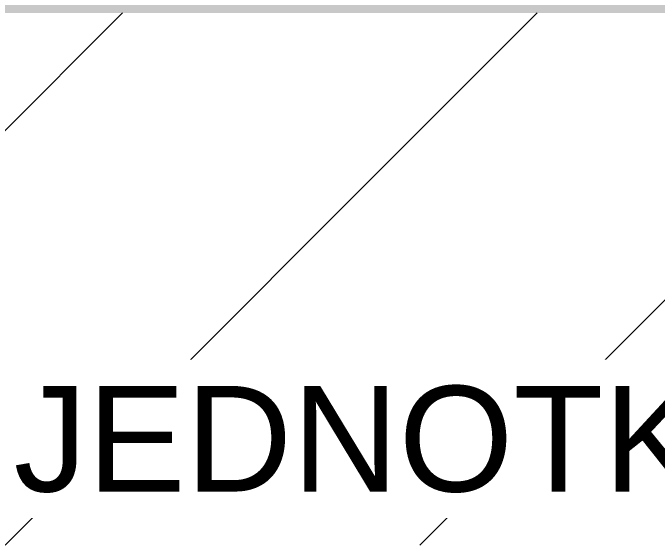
# Model space of a CAD drawing. Header units: millimetres. Extents: x -155050 to -36395, y -2753 to 7638.
# Drawn here: x -80847 to -79199, y -2306 to -945 of the extents above; entities that cross this region are included whole.
import ezdxf

# ---------------------------------------------------------------- set-up
doc = ezdxf.new("R2010")
doc.units = ezdxf.units.MM
doc.layers.add('A-FLOR-LEVL', color=7, linetype='Continuous', lineweight=9)
doc.layers.add('G-ANNO-TEXT', color=7, linetype='Continuous', lineweight=9)
doc.layers.add('A-FLOR-LEVL-1', color=7, linetype='Continuous', lineweight=9, true_color=0x7f7f7f)
doc.layers.add('Vlastní 1_A-DETL-GENF-1', color=9, linetype='Continuous', lineweight=9, true_color=0x808080)
doc.styles.add('Arial_1', font='arial.ttf', dxfattribs={"height": 270})

# ---------------------------------------------------------------- blocks, each defined once
blk = doc.blocks.new('Rampa - Rampa-823350-Řez 4')
at = {"layer": 'A-FLOR-LEVL-1'}
blk.add_hatch(color=256, dxfattribs=at).paths.add_polyline_path([(-194491.5, -945.2), (-192988.2, -945.2), (-192988.2, -765.1), (-193008.1, -765.1), (-193008.1, -756), (-193108.2, -756), (-193108.2, -750), (-196868.2, -750), (-196868.2, -756), (-196988.2, -756.8), (-196988.2, -945.2), (-195897, -945.2)])

msp = doc.modelspace()

# ---------------------------------------------------------------- hatches: boundary and pattern name
at = {"layer": 'Vlastní 1_A-DETL-GENF-1'}
h = msp.add_hatch(dxfattribs=at)
h.set_pattern_fill('FP_3', color=256, style=0, pattern_type=2)
h.set_pattern_definition([(45, (-74817.6, 2682.2), (-530.33, 530.33), [])])
h.paths.add_polyline_path([(-74467.6, -2305.7), (-63574.8, -2305.7), (-63574.8, -945.2), (-86063.1, -945.2), (-86063.1, -2305.7), (-74819, -2305.7)])

# ---------------------------------------------------------------- block references
at = {"layer": 'A-FLOR-LEVL'}
msp.add_blockref('Rampa - Rampa-823350-Řez 4', (115456, 0), dxfattribs=at)

# ---------------------------------------------------------------- next in the draw order: texts
at = {"layer": 'G-ANNO-TEXT', "insert": (-83715.8, -1898.8), "char_height": 270, "width": 5928.479, "attachment_point": 1, "style": 'Arial_1', "bg_fill": 3, "box_fill_scale": 1.25, "bg_fill_color": 256, "bg_fill_true_color": 13158600, "bg_fill_transparency": 0}
msp.add_mtext('VENKOVNÍ VZT JEDNOTKA ', dxfattribs=at)

doc.saveas('drawing.dxf')
